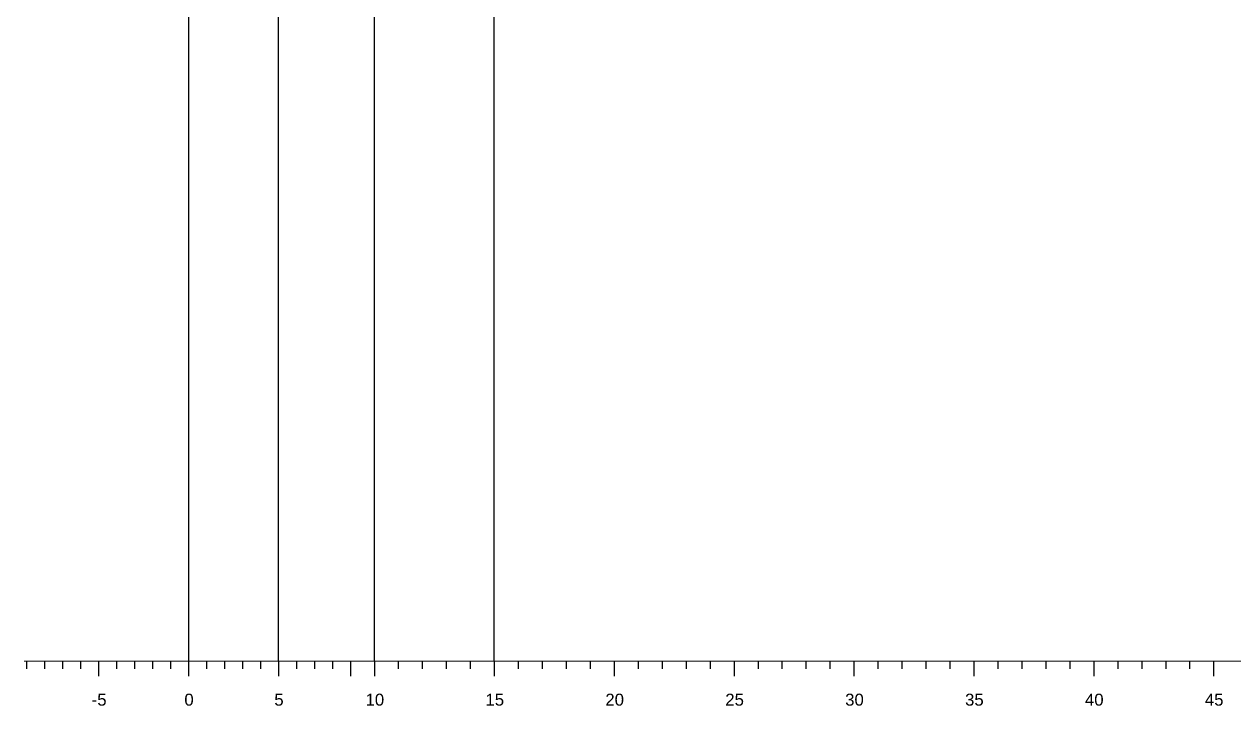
# Model space of a CAD drawing. Header units: inches. Extents: x 2352 to 5491, y -38 to 423.
# Drawn here: x 5269.85 to 5310.2, y -8.87 to 13.89 of the extents above; entities that cross this region are included whole.
import ezdxf

# ---------------------------------------------------------------- set-up
doc = ezdxf.new("R2010")
doc.units = ezdxf.units.IN
doc.header["$MEASUREMENT"] = 0
for name, color, linetype in [('fr10', 101, 'Continuous'), ('fr15', 151, 'Continuous'), ('fr5', 151, 'Continuous'), ('RULER', 7, 'Continuous')]:
    doc.layers.add(name, color=color, linetype=linetype)
doc.styles.get("Standard").update_dxf_attribs({"font": 'arial.ttf'})

msp = doc.modelspace()

# ---------------------------------------------------------------- linework, layer by layer
msp.add_line((5275.33076, 33.87174), (5275.33076, -7.37613))
at = {"layer": 'fr10'}
msp.add_line((5281.53076, -7.37613), (5281.53076, 45.72174), dxfattribs=at)
at = {"layer": 'fr15'}
msp.add_line((5285.53076, -7.37613), (5285.53076, 62.67798), dxfattribs=at)
at = {"layer": 'fr5'}
msp.add_line((5278.33076, -7.37613), (5278.33076, 62.67798), dxfattribs=at)
at = {"layer": 'RULER', "lineweight": 5}
msp.add_line((5419.33076, -7.37613), (5269.84961, -7.37613), dxfattribs=at)
at = {"layer": 'RULER'}
for p, q in [((5269.93076, -7.37613), (5269.93076, -7.62613)), ((5270.53076, -7.37613), (5270.53076, -7.62613)), ((5271.13076, -7.37613), (5271.13076, -7.62613)), ((5271.73076, -7.37613), (5271.73076, -7.62613)), ((5272.33076, -7.37613), (5272.33076, -7.87613)), ((5272.93076, -7.37613), (5272.93076, -7.62613)), ((5273.53076, -7.37613), (5273.53076, -7.62613)), ((5274.13076, -7.37613), (5274.13076, -7.62613)), ((5274.73076, -7.37613), (5274.73076, -7.62613)), ((5275.33076, -7.37613), (5275.33076, -7.87613)), ((5275.93076, -7.37613), (5275.93076, -7.62613)), ((5276.53076, -7.37613), (5276.53076, -7.62613)), ((5277.13076, -7.37613), (5277.13076, -7.62613)), ((5277.73076, -7.37613), (5277.73076, -7.62613)), ((5278.33076, -7.37613), (5278.33076, -7.87613)), ((5278.93076, -7.37613), (5278.93076, -7.62613)), ((5279.53076, -7.37613), (5279.53076, -7.62613)), ((5280.13076, -7.37613), (5280.13076, -7.62613)), ((5280.73076, -7.37613), (5280.73076, -7.87613)), ((5280.73076, -7.37613), (5280.73076, -7.62613)), ((5281.53076, -7.37613), (5281.53076, -7.87613)), ((5282.33076, -7.37613), (5282.33076, -7.62613)), ((5283.13076, -7.37613), (5283.13076, -7.62613)), ((5283.93076, -7.37613), (5283.93076, -7.62613)), ((5284.73076, -7.37613), (5284.73076, -7.62613)), ((5285.53076, -7.37613), (5285.53076, -7.87613)), ((5286.33076, -7.37613), (5286.33076, -7.62613)), ((5287.13076, -7.37613), (5287.13076, -7.62613)), ((5287.93076, -7.37613), (5287.93076, -7.62613)), ((5288.73076, -7.37613), (5288.73076, -7.62613)), ((5289.53076, -7.37613), (5289.53076, -7.87613)), ((5290.33076, -7.37613), (5290.33076, -7.62613)), ((5291.13076, -7.37613), (5291.13076, -7.62613)), ((5291.93076, -7.37613), (5291.93076, -7.62613)), ((5292.73076, -7.37613), (5292.73076, -7.62613)), ((5293.53076, -7.37613), (5293.53076, -7.87613)), ((5294.33076, -7.37613), (5294.33076, -7.62613)), ((5295.13076, -7.37613), (5295.13076, -7.62613)), ((5295.93076, -7.37613), (5295.93076, -7.62613)), ((5296.73076, -7.37613), (5296.73076, -7.62613)), ((5297.53076, -7.37613), (5297.53076, -7.87613)), ((5298.33076, -7.37613), (5298.33076, -7.62613)), ((5299.13076, -7.37613), (5299.13076, -7.62613)), ((5299.93076, -7.37613), (5299.93076, -7.62613)), ((5300.73076, -7.37613), (5300.73076, -7.62613)), ((5301.53076, -7.37613), (5301.53076, -7.87613)), ((5302.33076, -7.37613), (5302.33076, -7.62613)), ((5303.13076, -7.37613), (5303.13076, -7.62613)), ((5303.93076, -7.37613), (5303.93076, -7.62613)), ((5304.73076, -7.37613), (5304.73076, -7.62613)), ((5305.53076, -7.37613), (5305.53076, -7.87613)), ((5306.33076, -7.37613), (5306.33076, -7.62613)), ((5307.13076, -7.37613), (5307.13076, -7.62613)), ((5307.93076, -7.37613), (5307.93076, -7.62613)), ((5308.73076, -7.37613), (5308.73076, -7.62613)), ((5309.53076, -7.37613), (5309.53076, -7.87613))]:
    msp.add_line(p, q, dxfattribs=at)

# ---------------------------------------------------------------- texts
at = {"layer": 'RULER', "char_height": 0.4, "attachment_point": 5}
for s, insert in [('-5', (5272.34879, -8.6633)), ('0', (5275.34879, -8.6633)), ('5', (5278.34879, -8.6633)), ('10', (5281.54879, -8.6633)), ('15', (5285.54879, -8.6633)), ('20', (5289.54879, -8.6633)), ('25', (5293.54879, -8.6633)), ('30', (5297.54879, -8.6633)), ('35', (5301.54879, -8.6633)), ('40', (5305.54879, -8.6633)), ('45', (5309.54879, -8.6633))]:
    msp.add_mtext_dynamic_manual_height_columns(s, width=1.0868134, gutter_width=1, heights=[1.02944], dxfattribs=dict(at, insert=insert))

doc.saveas('drawing.dxf')
